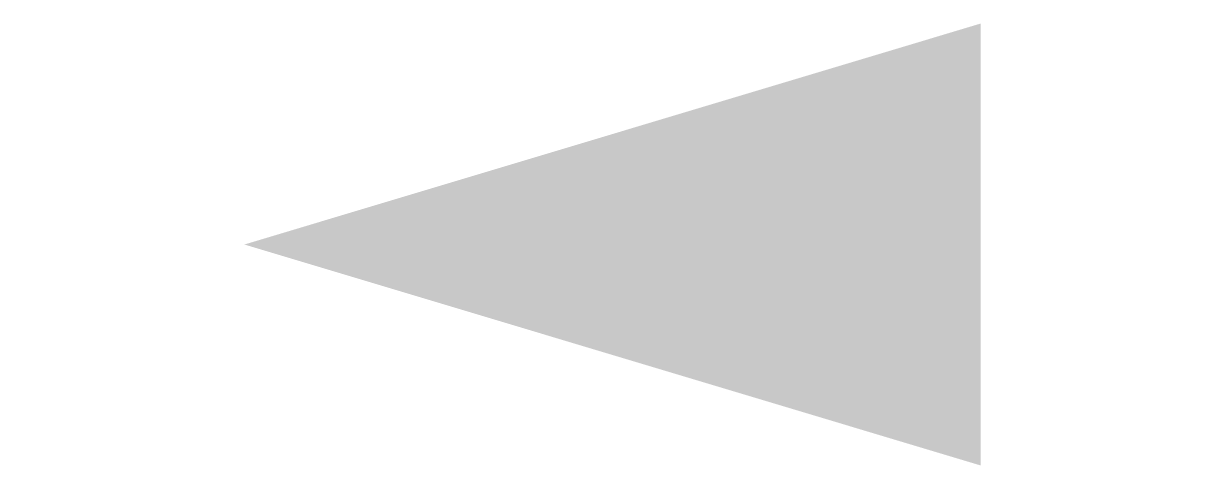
# Model space of a CAD drawing. Extents: x 18993.62 to 18998.42, y 14187.44 to 14189.24.
import ezdxf

# ---------------------------------------------------------------- set-up
doc = ezdxf.new("R2010")
doc.units = 0
doc.header["$LTSCALE"] = 50
doc.header["$MEASUREMENT"] = 0
doc.layers.add('5C', color=3, linetype='CONTINUOUS')

msp = doc.modelspace()

# ---------------------------------------------------------------- linework, layer by layer
at = {"layer": '5C'}
msp.add_lwpolyline([(18994.5204, 14188.336, 0, 1.8, 0), (18997.5204, 14188.336, 1.8, 1.8, 0)], format="xyseb", dxfattribs=at)

doc.saveas('drawing.dxf')
